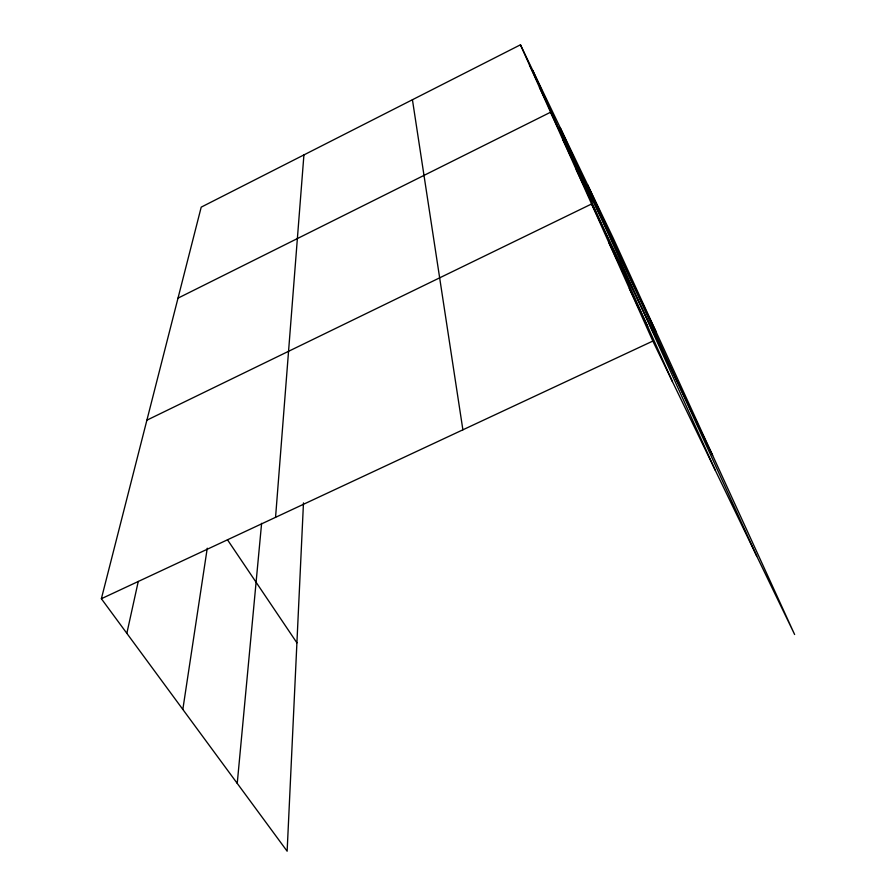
<?xml version="1.0" encoding="UTF-8"?>
<svg xmlns="http://www.w3.org/2000/svg" width="896" height="896" viewBox="0 0 896 896"><rect width="100%" height="100%" fill="white"/><g stroke="black" fill="none" stroke-linecap="round" stroke-linejoin="round"><path stroke-width="1.34" d="M303.475 502.88L287.134 851.2L101.371 598.718L201.208 207.144L520.453 44.8L613.088 237.854L794.629 634.514L652.848 341.062L520.453 44.8M275.554 517.339L303.923 154.907M237.238 783.384L261.61 523.32M182.829 709.43L207.256 548.206M126.84 633.326L138.264 581.426M178.002 298.144L550.581 112.224L655.816 331.218M146.888 420.179L591.584 203.986L712.6 455.291M101.371 598.718L652.848 341.062M227.483 539.784L296.912 642.835M609.123 243.219L626.45 279.182M629.317 288.422L647.696 326.502M529.469 64.982L542.304 91.728M539.459 87.338L552.899 115.315M562.654 139.25L577.438 169.994M576.229 169.613L591.774 201.925M587.518 184.576L756.728 556.058M560.213 127.68L715.243 470.198M532.739 70.426L672.392 381.517M412.429 99.725L462.885 429.822"/></g></svg>
